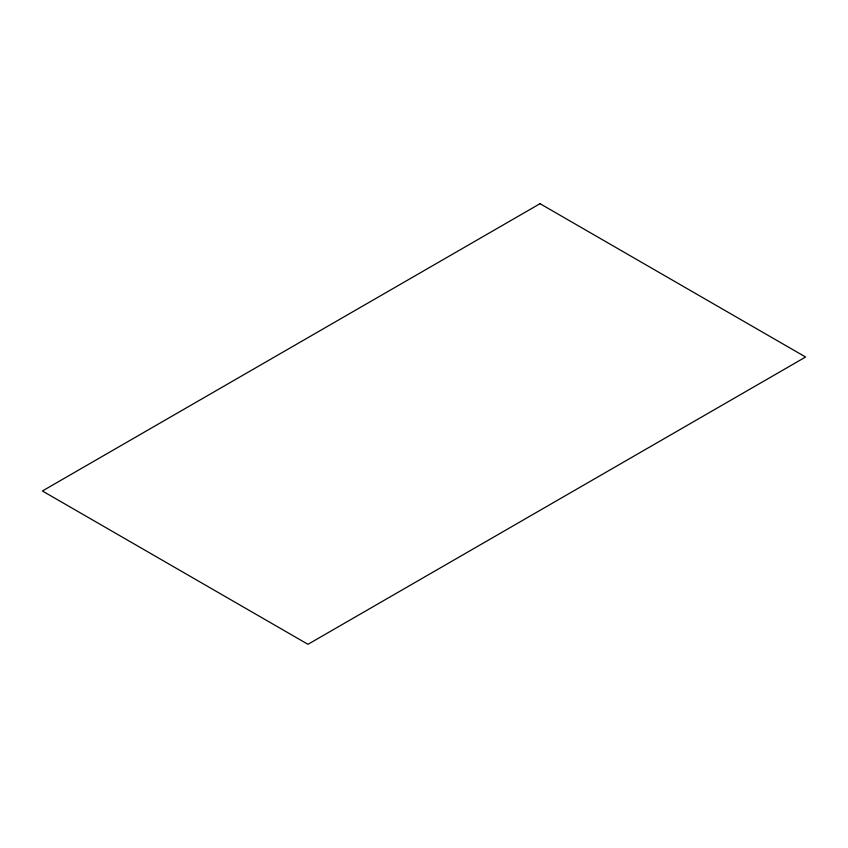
<?xml version="1.0" encoding="UTF-8"?>
<svg xmlns="http://www.w3.org/2000/svg" width="848" height="848" viewBox="0 0 848 848"><rect width="100%" height="100%" fill="white"/><g stroke="black" fill="none" stroke-linecap="round" stroke-linejoin="round"><path stroke-width="1.27" d="M540.028 203.69L42.4 490.981L307.972 644.31L805.6 357.019L540.028 203.69"/></g></svg>
